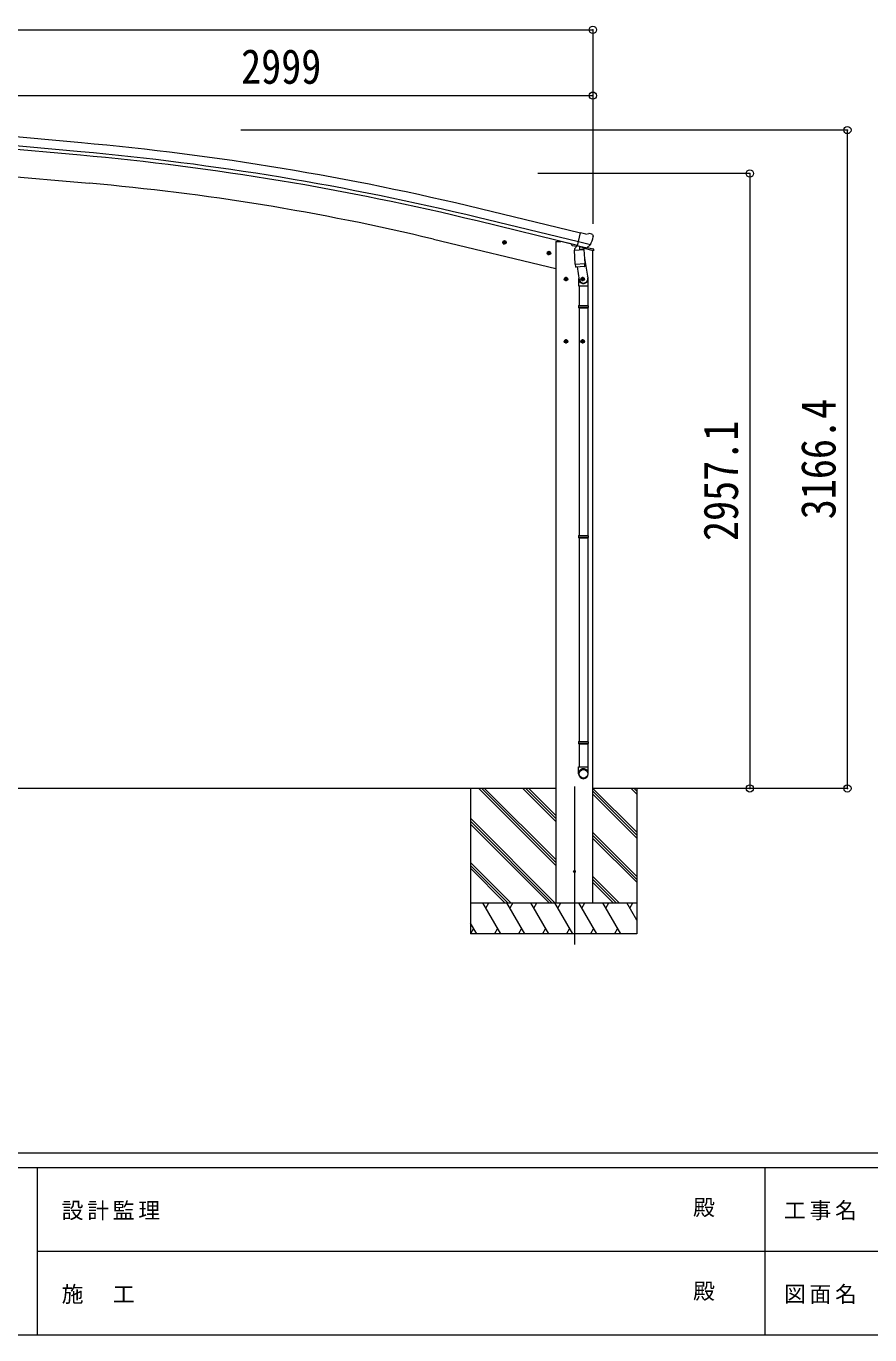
# Model space of a CAD drawing. Units: millimetres at full size. Extents: x -9783 to 33754, y -10064 to 6752.
# Drawn here: x -4022 to 36, y -6828 to -534 of the extents above; entities that cross this region are included whole.
import ezdxf
from ezdxf.enums import TextEntityAlignment as Align

# ---------------------------------------------------------------- set-up
doc = ezdxf.new("R2010")
doc.units = ezdxf.units.MM
doc.header["$LTSCALE"] = 35
doc.header["$PDMODE"] = 32
doc.header["$PDSIZE"] = 35
for name, color, linetype, lineweight in [('0-0_0', 7, 'Continuous', 9), ('0-1_本体', 4, 'Continuous', 9), ('0-2_部品', 7, 'Continuous', 9), ('0-8_PARTS2', 2, 'Continuous', 9), ('0-A_寸法', 6, 'Continuous', 9), ('F-0_240', 7, 'Continuous', 9)]:
    doc.layers.add(name, color=color, linetype=linetype, lineweight=lineweight)
doc.styles.add('ＭＳ ゴシック', font='')
doc.styles.get('ＭＳ ゴシック').set_extended_font_data('MS Gothic')

msp = doc.modelspace()

# ---------------------------------------------------------------- linework, layer by layer
at = {"layer": '0-0_0', "color": 6}
for p, q in [((-71.91, -4200.05), (-71.91, -1033.65)), ((-540.92, -1242.95), (-540.92, -4200.05))]:
    msp.add_line(p, q, dxfattribs=at)
at = {"layer": '0-0_0'}
for p, q in [((-1474.14, -4200.05), (-4303.56, -4200.05)), ((-1884.89, -4200.05), (-1884.89, -4900.05)), ((-1474.14, -4570.81), (-1844.9, -4200.05)), ((-1474.14, -4556.67), (-1830.76, -4200.05)), ((-1474.14, -4542.53), (-1816.62, -4200.05)), ((-1474.14, -4358.68), (-1632.77, -4200.05)), ((-1474.14, -4344.54), (-1618.63, -4200.05)), ((-1474.14, -4330.4), (-1604.49, -4200.05)), ((-1084.89, -4411.28), (-1296.14, -4200.03)), ((-710.8, -4200.05), (-1296.14, -4200.05)), ((-1084.89, -4425.42), (-1296.14, -4214.17)), ((-1084.89, -4227.43), (-1112.27, -4200.05)), ((-1084.89, -4213.29), (-1098.13, -4200.05)), ((-1084.89, -4200.05), (-1084.89, -4900.05)), ((-1084.89, -4439.56), (-1296.14, -4228.32)), ((-1478.75, -4750.05), (-1884.89, -4343.91)), ((-1492.89, -4750.05), (-1884.89, -4358.05)), ((-1507.03, -4750.05), (-1884.89, -4372.2)), ((-1084.89, -4623.41), (-1296.14, -4412.16)), ((-1084.89, -4637.55), (-1296.14, -4426.3)), ((-1084.89, -4651.7), (-1296.14, -4440.45)), ((-1690.88, -4750.05), (-1884.89, -4556.04)), ((-1705.02, -4750.05), (-1884.89, -4570.19)), ((-1719.17, -4750.05), (-1884.89, -4584.33)), ((-1170.38, -4750.05), (-1296.14, -4624.29)), ((-1184.52, -4750.05), (-1296.14, -4638.44)), ((-1198.67, -4750.05), (-1296.14, -4652.58)), ((-1884.89, -4750.05), (-1084.89, -4750.05)), ((-1739.51, -4900.05), (-1826.11, -4750.05)), ((-1811.11, -4776.03), (-1796.11, -4750.05)), ((-1624.04, -4900.05), (-1710.64, -4750.05)), ((-1680.64, -4750.05), (-1695.64, -4776.03)), ((-1508.57, -4900.05), (-1595.17, -4750.05)), ((-1580.17, -4776.03), (-1565.17, -4750.05)), ((-1393.1, -4900.05), (-1479.7, -4750.05)), ((-1464.7, -4776.03), (-1449.7, -4750.05)), ((-1277.63, -4900.05), (-1364.23, -4750.05)), ((-1349.23, -4776.03), (-1334.23, -4750.05)), ((-1162.16, -4900.05), (-1248.76, -4750.05)), ((-1233.76, -4776.03), (-1218.76, -4750.05)), ((-1084.89, -4833.88), (-1133.29, -4750.05)), ((-1118.29, -4776.03), (-1103.29, -4750.05)), ((-1869.98, -4874.07), (-1884.97, -4900.05)), ((-1854.98, -4900.05), (-1884.89, -4848.24)), ((-1084.89, -4900.05), (-1884.89, -4900.05)), ((-1754.51, -4874.07), (-1769.5, -4900.05)), ((-1639.03, -4874.07), (-1654.03, -4900.05)), ((-1523.56, -4874.07), (-1538.56, -4900.05)), ((-1408.1, -4874.07), (-1423.09, -4900.05)), ((-1292.63, -4874.07), (-1307.62, -4900.05)), ((-1177.15, -4874.07), (-1192.15, -4900.05))]:
    msp.add_line(p, q, dxfattribs=at)
at = {"layer": '0-1_本体'}
for p, q in [((-3755.13, -1095.42), (-4232.46, -1052.38)), ((-3760.52, -1155.18), (-4237.69, -1112.15)), ((-3759, -1138.41), (-4236.18, -1095.38)), ((-4256.16, -1242.96), (-3718.22, -1290.02)), ((-1355.61, -1529.9), (-1838.49, -1412.42)), ((-1369.62, -1588.25), (-1852.7, -1470.95)), ((-1365.64, -1571.88), (-1848.73, -1454.58)), ((-2062.23, -1558.86), (-1474.14, -1700.05)), ((-1474.14, -1570.05), (-1450.14, -1570.05)), ((-1474.14, -1570.05), (-1474.14, -4750.05)), ((-1398.13, -1582.54), (-1450.14, -1570.05)), ((-1324.11, -1596.79), (-1324.11, -1597.34)), ((-1296.14, -4750.05), (-1296.14, -1613.49))]:
    msp.add_line(p, q, dxfattribs=at)
for centre, radius, start, end in [((-4931.18, -14149.45), 13106.9, 76.35206, 84.85206), ((-4931.18, -14149.45), 13046.9, 76.35206, 84.85206), ((-4931.18, -14149.45), 13063.74, 76.35206, 84.85206), ((-4696.82, -12552.67), 11305.08, 76.52357, 85.03409)]:
    msp.add_arc(centre, radius, start, end, dxfattribs=at)
at = {"layer": '0-2_部品'}
for p, q in [((-1711.63, -1576.29), (-1731.08, -1571.62)), ((-1728.66, -1572.2), (-1723.49, -1566.76)), ((-1726.52, -1579.4), (-1728.66, -1572.2)), ((-1723.69, -1583.68), (-1719.02, -1564.23)), ((-1723.49, -1566.76), (-1716.19, -1568.51)), ((-1716.19, -1568.51), (-1714.06, -1575.71)), ((-1308.21, -1585.79), (-1365.71, -1571.98)), ((-1329.21, -1534.17), (-1355.14, -1527.94)), ((-1329.21, -1534.17), (-1315.95, -1531.47)), ((-1301.47, -1534.66), (-1314.65, -1531.49)), ((-1298.37, -1536.91), (-1294.51, -1543.2)), ((-1294.15, -1545.48), (-1294.43, -1546.63)), ((-1497.7, -1627.65), (-1517.15, -1622.98)), ((-1514.72, -1623.56), (-1509.55, -1618.12)), ((-1512.59, -1630.76), (-1514.72, -1623.56)), ((-1509.76, -1635.04), (-1505.09, -1615.59)), ((-1509.55, -1618.12), (-1502.26, -1619.87)), ((-1502.26, -1619.87), (-1500.13, -1627.07)), ((-1398.13, -1581.33), (-1398.13, -1585.07)), ((-1375.16, -1594.52), (-1394.3, -1589.93)), ((-1385.28, -1611.34), (-1339.59, -1608.15)), ((-1380.61, -1678.18), (-1385.28, -1611.34)), ((-1370.86, -1589.58), (-1384.18, -1604.89)), ((-1384.18, -1604.89), (-1383.73, -1611.24)), ((-1369.92, -1589.51), (-1370.86, -1589.58)), ((-1366.84, -1591.98), (-1368.37, -1591.61)), ((-1330.13, -1600.79), (-1366.84, -1591.98)), ((-1360.88, -1593.8), (-1359.86, -1608.41)), ((-1332.67, -1602.8), (-1358.49, -1609.24)), ((-1341.37, -1604.97), (-1341.14, -1608.26)), ((-1339.59, -1608.15), (-1334.92, -1674.99)), ((-1293.58, -1614.11), (-1336.6, -1603.78)), ((-1327.77, -1601.27), (-1335.29, -1599.46)), ((-1331.97, -1601.02), (-1331.92, -1601.76)), ((-1328.6, -1601.16), (-1330.13, -1600.79)), ((-1325.06, -1600.7), (-1308.68, -1586.21)), ((-1322.03, -1598.02), (-1295.88, -1604.3)), ((-1293.58, -1607.22), (-1293.58, -1614.11)), ((-1380.61, -1678.18), (-1334.92, -1674.99)), ((-1380.59, -1678.18), (-1379.71, -1690.88)), ((-1335.9, -1689.59), (-1377.6, -1692.51)), ((-1372.17, -1692.13), (-1361.44, -1755.71)), ((-1336.65, -1650.22), (-1320.74, -1746.39)), ((-1334.06, -1687.45), (-1334.93, -1674.99)), ((-1334.45, -1688.81), (-1334.45, -1688.81)), ((-1435.14, -1750.29), (-1415.14, -1750.29)), ((-1431.64, -1746.54), (-1425.14, -1742.79)), ((-1425.14, -1760.29), (-1425.14, -1740.29)), ((-1425.14, -1742.79), (-1418.64, -1746.54)), ((-1418.64, -1754.05), (-1425.14, -1757.8)), ((-1418.64, -1746.54), (-1418.64, -1754.05)), ((-1364.59, -1748.89), (-1364.59, -1783.55)), ((-1355.14, -1750.29), (-1335.14, -1750.29)), ((-1351.64, -1746.54), (-1345.14, -1742.79)), ((-1345.14, -1760.29), (-1345.14, -1740.29)), ((-1345.14, -1742.79), (-1338.64, -1746.54)), ((-1338.64, -1754.05), (-1345.14, -1757.8)), ((-1338.64, -1746.54), (-1338.64, -1754.05)), ((-1318.59, -1783.55), (-1318.59, -1749.2)), ((-1364.59, -1783.55), (-1318.59, -1783.55)), ((-1362.59, -1783.55), (-1362.59, -1877.55)), ((-1320.59, -1783.55), (-1320.59, -1877.55)), ((-1364.59, -1879.55), (-1363.59, -1877.55)), ((-1364.59, -1879.55), (-1318.59, -1879.55)), ((-1364.59, -1879.55), (-1364.59, -1887.55)), ((-1364.59, -1887.55), (-1318.59, -1887.55)), ((-1364.59, -1887.55), (-1363.59, -1889.55)), ((-1363.59, -1877.55), (-1319.59, -1877.55)), ((-1318.59, -1879.55), (-1319.59, -1877.55)), ((-1363.59, -1889.55), (-1319.59, -1889.55)), ((-1362.59, -1889.55), (-1362.59, -2983.74)), ((-1320.59, -1889.55), (-1320.59, -2983.74)), ((-1435.14, -2050.29), (-1415.14, -2050.29)), ((-1431.64, -2046.54), (-1425.14, -2042.79)), ((-1425.14, -2060.29), (-1425.14, -2040.29)), ((-1425.14, -2042.79), (-1418.64, -2046.54)), ((-1418.64, -2054.05), (-1425.14, -2057.8)), ((-1418.64, -2046.54), (-1418.64, -2054.05)), ((-1355.14, -2050.29), (-1335.14, -2050.29)), ((-1351.64, -2046.54), (-1345.14, -2042.79)), ((-1345.14, -2060.29), (-1345.14, -2040.29)), ((-1345.14, -2042.79), (-1338.64, -2046.54)), ((-1338.64, -2054.05), (-1345.14, -2057.8)), ((-1338.64, -2046.54), (-1338.64, -2054.05)), ((-1364.59, -2985.74), (-1363.59, -2983.74)), ((-1364.59, -2985.74), (-1318.59, -2985.74)), ((-1364.59, -2985.74), (-1364.59, -2993.74)), ((-1364.59, -2993.74), (-1318.59, -2993.74)), ((-1364.59, -2993.74), (-1363.59, -2995.74)), ((-1363.59, -2983.74), (-1319.59, -2983.74)), ((-1363.59, -2995.74), (-1319.59, -2995.74)), ((-1362.59, -2995.74), (-1362.59, -3973.93)), ((-1320.59, -2995.74), (-1320.59, -3973.93)), ((-1318.59, -2985.74), (-1319.59, -2983.74)), ((-1364.59, -3975.93), (-1363.59, -3973.93)), ((-1364.59, -3975.93), (-1318.59, -3975.93)), ((-1364.59, -3975.93), (-1364.59, -3983.93)), ((-1364.59, -3983.93), (-1318.59, -3983.93)), ((-1364.59, -3983.93), (-1363.59, -3985.93)), ((-1363.59, -3973.93), (-1319.59, -3973.93)), ((-1363.59, -3985.93), (-1319.59, -3985.93)), ((-1362.59, -3985.93), (-1362.59, -4095.93)), ((-1320.59, -3985.93), (-1320.59, -4095.93)), ((-1318.59, -3975.93), (-1319.59, -3973.93)), ((-1364.59, -4130.07), (-1364.59, -4095.93)), ((-1364.59, -4095.93), (-1318.59, -4095.93)), ((-1318.59, -4130.07), (-1318.59, -4095.93))]:
    msp.add_line(p, q, dxfattribs=at)
for points in [[(-1360.57, -1593.39), (-1370.29, -1591.06), (-1355.14, -1527.94)], [(-1714.06, -1575.71), (-1719.23, -1581.15), (-1726.52, -1579.4)], [(-1500.13, -1627.07), (-1505.29, -1632.51), (-1512.59, -1630.76)], [(-1360.57, -1593.39), (-1360.33, -1593.54), (-1335.56, -1599.49), (-1335.29, -1599.46)], [(-1307.93, -1585.21), (-1308.52, -1586.06), (-1308.68, -1586.21)], [(-1425.14, -1757.8), (-1431.64, -1754.05), (-1431.64, -1746.54)], [(-1345.14, -1757.8), (-1351.64, -1754.05), (-1351.64, -1746.54)], [(-1318.59, -1879.55), (-1318.59, -1887.55), (-1319.59, -1889.55)], [(-1425.14, -2057.8), (-1431.64, -2054.05), (-1431.64, -2046.54)], [(-1345.14, -2057.8), (-1351.64, -2054.05), (-1351.64, -2046.54)], [(-1318.59, -2985.74), (-1318.59, -2993.74), (-1319.59, -2995.74)], [(-1318.59, -3975.93), (-1318.59, -3983.93), (-1319.59, -3985.93)]]:
    msp.add_lwpolyline(points, dxfattribs=at)
for centre, radius in [((-1721.36, -1573.96), 8.5), ((-1721.36, -1573.96), 7.7), ((-1721.36, -1573.96), 6.5), ((-1507.42, -1625.32), 8.5), ((-1507.42, -1625.32), 7.7), ((-1507.42, -1625.32), 6.5), ((-1425.14, -1750.29), 8.5), ((-1425.14, -1750.29), 7.7), ((-1425.14, -1750.29), 6.5), ((-1345.14, -1750.29), 8.5), ((-1345.14, -1750.29), 7.7), ((-1345.14, -1750.29), 6.5), ((-1425.14, -2050.29), 8.5), ((-1425.14, -2050.29), 7.7), ((-1425.14, -2050.29), 6.5), ((-1345.14, -2050.29), 8.5), ((-1345.14, -2050.29), 7.7), ((-1345.14, -2050.29), 6.5)]:
    msp.add_circle(centre, radius, dxfattribs=at)
at = {"layer": '0-2_部品', "color": 4}
msp.add_circle((-1385.14, -4600.05), 4.5, dxfattribs=at)
at = {"layer": '0-2_部品'}
for centre, radius, start, end in [((-1315.35, -1534.41), 3, 76.5, 101.5), ((-1491.23, -1499.38), 202.4, 334.90875, 346.5), ((-1302.63, -1539.52), 5, 31.5, 76.5), ((-1393.13, -1585.07), 5, 180, 256.5), ((-1368.25, -1591.13), 0.5, 221.23754, 256.5), ((-1361.48, -1593.89), 0.604, 7.79405, 79.40158), ((-1358.84, -1608.27), 1.03, 188.03431, 289.96103), ((-1332.92, -1601.83), 1, 284, 4), ((-1331.47, -1600.99), 0.5, 76.5, 184), ((-1328.49, -1600.67), 0.5, 256.5, 291.76246), ((-1296.58, -1607.22), 3, 0, 76.5), ((-1377.74, -1690.51), 2, 190.53157, 274), ((-1336.04, -1687.59), 2, 274, 322.59038), ((-1336, -1687.62), 1.95, 322.52234, 4.95983), ((-1348.59, -1749.2), 30, 0, 2.54858)]:
    msp.add_arc(centre, radius, start, end, dxfattribs=at)
for centre, major_axis, ratio, start_param, end_param in [((-1297.07, -1544.77), (1.57, -2.57), 0.99628, 0.7835347, 1.5707963), ((-1327.07, -1598.34), (0.73, -2.92), 0.997631, 5.8041905, 5.8929484), ((-1327.1, -1598.22), (-2.63, 3.16), 0.650902, 2.1145521, 2.1873627), ((-1327.04, -1598.44), (0.73, -2.92), 0.997631, 5.965759, 6.7621801), ((-1341.59, -1748.89), (-23, 0), 0.996195, 6.0000678, 10.0103449), ((-1341.59, -1748.89), (-21, 0), 0.996195, 0.3319459, 3.3482706), ((-1341.59, -4128.32), (23, 0), 0.996195, 6.2831853, 9.424778), ((-1341.59, -4130.07), (23, 0), 0.996195, 6.2831853, 9.424778), ((-1341.59, -4130.07), (0, -23.43), 0.981806, 4.712389, 7.8539816)]:
    msp.add_ellipse(centre, major_axis=major_axis, ratio=ratio, start_param=start_param, end_param=end_param, dxfattribs=at)
msp.add_ellipse((-1341.59, -4130.07), major_axis=(-21, 0), ratio=0.996195, dxfattribs=at)
at = {"layer": '0-8_PARTS2'}
msp.add_line((-1385.14, -4190.84), (-1385.14, -4950.05), dxfattribs=at)
at = {"layer": '0-A_寸法'}
for p, q in [((-7310.11, -551.69), (-1296.14, -551.69)), ((-1296.14, -551.69), (-1296.14, -868.31)), ((-4295.11, -868.31), (-1296.14, -868.31)), ((-1296.14, -868.31), (-1296.14, -1485.5)), ((-71.91, -1033.65), (-2989.32, -1033.65)), ((-540.92, -1242.95), (-1561.27, -1242.95)), ((-540.92, -4200.05), (-869.75, -4200.05)), ((-71.91, -4200.05), (-540.92, -4200.05))]:
    msp.add_line(p, q, dxfattribs=at)
for p in [(-1296.14, -551.69), (-1296.14, -868.31), (-71.91, -1033.65), (-540.92, -1242.95), (-540.92, -4200.05), (-71.91, -4200.05)]:
    msp.add_point(p, dxfattribs=at)
at = {"layer": 'F-0_240', "color": 5}
for p, q in [((-9783.03, -5953.1), (9396.97, -5953.1)), ((-9783.03, -6023.1), (6285.75, -6023.1)), ((-3969.25, -6023.1), (-3969.25, -6828.1)), ((-469.25, -6023.1), (-469.25, -6828.1)), ((-3969.25, -6425.6), (3205.75, -6425.6)), ((-9783.03, -6828.1), (9396.97, -6828.1))]:
    msp.add_line(p, q, dxfattribs=at)

# ---------------------------------------------------------------- texts
at = {"layer": '0-A_寸法', "color": 7, "style": 'ＭＳ ゴシック', "width": 0.85}
msp.add_text('2999', height=166.8, dxfattribs=at).set_placement((-2988.12, -861.31), align=Align.BOTTOM_LEFT)
for s, p in [('3166.4', (-78.91, -2905.6)), ('2957.1', (-547.92, -3010.25))]:
    msp.add_text(s, height=166.8, rotation=90, dxfattribs=at).set_placement(p, align=Align.BOTTOM_LEFT)
at = {"layer": 'F-0_240', "style": 'ＭＳ ゴシック'}
for p in [(-814.24, -6276.85), (-814.24, -6679.35)]:
    msp.add_text('殿', height=76.98, dxfattribs=at).set_placement(p, align=Align.BOTTOM_LEFT)
at = {"layer": 'F-0_240', "char_height": 76.98, "attachment_point": 7, "style": 'ＭＳ ゴシック'}
for s, insert in [('\\T1.17;設計監理', (-3851.04, -6276.85)), ('\\T1.17;工事名', (-376.96, -6276.85)), ('\\T1.17;施\u3000工', (-3851.04, -6679.35)), ('\\T1.17;図面名', (-376.96, -6679.35))]:
    msp.add_mtext(s, dxfattribs=dict(at, insert=insert))

doc.saveas('drawing.dxf')
